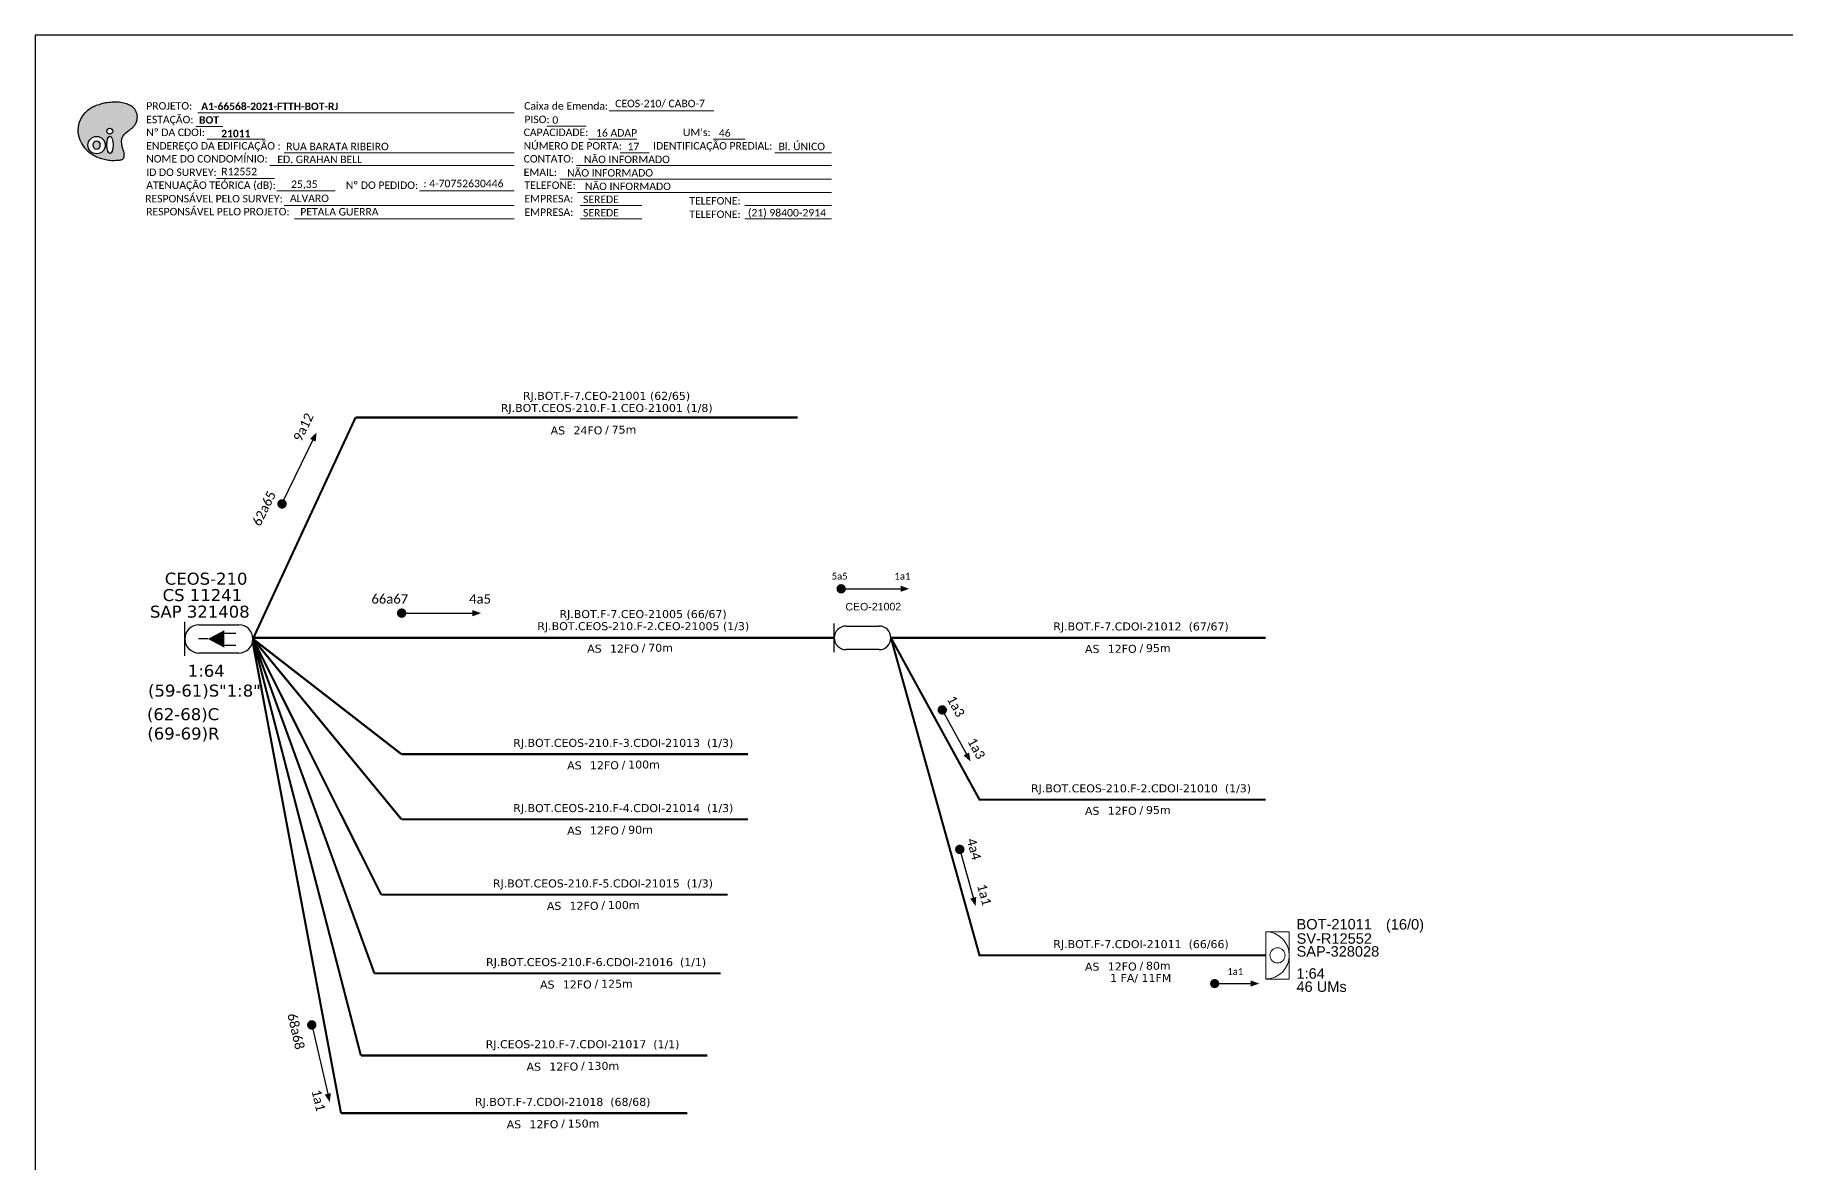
# Model space of a CAD drawing. Extents: x -4 to 837, y 1 to 595.
# Drawn here: x -3.8 to 416.7, y 324.3 to 595.3 of the extents above; entities that cross this region are included whole.
import ezdxf
from ezdxf.enums import TextEntityAlignment as Align

# ---------------------------------------------------------------- set-up
doc = ezdxf.new("R2010")
doc.units = 0
for name, color, linetype, lineweight in [("20.0-LEGENDA DOS CDO'S", 1, 'Continuous', 0), ('20.1-CDO_INTERIOR', 1, 'Continuous', 0), ('20.2-CDO_POSTE', 1, 'Continuous', 5), ('40.1-ETIQUETAS', 1, 'Continuous', 20)]:
    doc.layers.add(name, color=color, linetype=linetype, lineweight=lineweight)
for name, color, linetype in [('20.4-CEOS', 1, 'Continuous'), ('CAP a instalar', 1, 'Continuous'), ('CD a instalar', 1, 'Continuous'), ('SETA', 7, 'Continuous')]:
    doc.layers.add(name, color=color, linetype=linetype)
doc.styles.add('ARIAL', font='arial.ttf')
doc.styles.add('siredit', font='verdana.ttf')
doc.styles.add('WMF-Calibri0', font='calibri.ttf')
doc.styles.add('WMF-Calibri1', font='calibrib.ttf')
doc.linetypes.add('FENCELINE1', pattern='A,0.25,-0.1,[133,ltypeshp.shx,S=0.1,R=0,X=-0.1,Y=0],-0.1,1', length=1.45)

# ---------------------------------------------------------------- blocks, each defined once
blk = doc.blocks.new('OI')
h = blk.add_hatch(color=40)
edge = h.paths.add_edge_path()
edge.add_spline(control_points=[(4.35, -0.67), (3.92, -0.99), (3.26, -1.5), (2.81, -2.59), (2.9, -3.5), (3.06, -4.27), (3.31, -4.85), (3.37, -5.39), (3.4, -5.88), (3.2, -6.4), (2.54, -6.61), (1.65, -6.63), (0.55, -6.67), (-0.56, -6.42), (-1.61, -6.14), (-2.77, -5.61), (-3.92, -4.77), (-4.89, -3.7), (-5.34, -2.65), (-5.6, -1.94), (-5.85, -0.96), (-5.71, 0.47), (-5.1, 2.02), (-4.14, 3.02), (-3.3, 3.61), (-2.37, 4.16), (-1.36, 4.44), (-0.56, 4.7), (0.79, 4.85), (2.24, 4.97), (3.79, 4.57), (4.67, 4.21), (5.44, 3.65), (5.76, 2.99), (6.03, 2.21), (6.01, 1.46), (5.72, 0.64), (5.31, 0.08), (4.88, -0.38), (4.51, -0.55), (4.35, -0.67)], knot_values=[0, 0, 0, 0, 1.60434, 2.417191, 3.427595, 4.282808, 4.776746, 5.304182, 5.888771, 6.258406, 6.858137, 7.79129, 8.986195, 10.124242, 11.187857, 12.242908, 13.953784, 15.414161, 16.515391, 17.349188, 17.675853, 19.552021, 21.515531, 22.568638, 23.63245, 24.621084, 25.782718, 26.745347, 27.142653, 29.870543, 31.004649, 31.921532, 32.709589, 33.801391, 34.042471, 35.192333, 35.971461, 36.628871, 37.254359, 37.836911, 37.836911, 37.836911, 37.836911], degree=3, periodic=0)
h.paths.add_polyline_path([(1.13, -0.87, -1), (-0.04, -0.87, -1)], flags=16)
edge = h.paths.add_edge_path(flags=16)
edge.add_ellipse((0.56, -3.59), major_axis=(-0.02, 1.71), ratio=0.361305, start_angle=0, end_angle=360)
h.paths.add_polyline_path([(-0.36, -3.62, -1), (-3.8, -3.62, -1)], flags=16)
edge = h.paths.add_edge_path(flags=0)
edge.add_ellipse((-2.08, -3.62), major_axis=(0, 0.885), ratio=0.758294, start_angle=0, end_angle=360)
at = {"color": 40}
for centre, radius in [((-2.08, -3.62), 1.72), ((0.54, -0.87), 0.587)]:
    blk.add_circle(centre, radius, dxfattribs=at)
blk.add_ellipse((-2.08, -3.62), major_axis=(0, 0.885), ratio=0.758294, start_param=-3.141592653589792, end_param=3.141592653589792, dxfattribs=at)
blk.add_ellipse((0.56, -3.59), major_axis=(-0.02, 1.71), ratio=0.361305, dxfattribs=at)
at = {"color": 40, "start_tangent": (-0.800898, -0.598801), "end_tangent": (-0.800898, -0.598801)}
blk.add_spline([(4.35, -0.67), (3.2, -1.78), (2.9, -2.54), (2.92, -3.55), (3.12, -4.38), (3.28, -4.85), (3.37, -5.37), (3.35, -5.95), (3.2, -6.29), (2.66, -6.55), (1.73, -6.63), (0.54, -6.62), (-0.58, -6.41), (-1.6, -6.11), (-2.56, -5.67), (-3.95, -4.67), (-4.89, -3.56), (-5.37, -2.56), (-5.64, -1.78), (-5.72, -1.46), (-5.63, 0.42), (-4.84, 2.22), (-4.13, 2.99), (-3.27, 3.62), (-2.4, 4.09), (-1.3, 4.47), (-0.37, 4.72), (0.02, 4.77), (2.75, 4.8), (3.85, 4.53), (4.69, 4.16), (5.31, 3.68), (5.85, 2.73), (5.93, 2.5), (5.94, 1.35), (5.67, 0.62), (5.29, 0.08), (4.84, -0.36), (4.35, -0.67)], degree=3, dxfattribs=at)
blk = doc.blocks.new('CEOS_RP_CT_DRT')
at = {"layer": '20.4-CEOS', "color": 0}
for p, q in [((-4.54, 1.19), (-1.19, 1.19)), ((-1.19, -1.19), (-4.54, -1.19))]:
    blk.add_line(p, q, dxfattribs=at)
for points in [[(-5.73, -1.43), (-5.73, 1.44)], [(-3.79, 0), (-4.59, 0)], [(-2.47, 0.48), (-1.45, 0.48)], [(-2.47, -0.52), (-1.45, -0.52)]]:
    blk.add_lwpolyline(points, dxfattribs=at)
blk.add_lwpolyline([(-3.79, 0, 0, 1.47, 0), (-2.41, 0, 1.47, 1.47, 0)], format="xyseb", dxfattribs=at)
for centre, start, end in [((-4.54, 0), 90, 270), ((-1.19, 0), 270, 90)]:
    blk.add_arc(centre, 1.19, start, end, dxfattribs=at)
at = {"layer": '20.4-CEOS', "color": 7, "style": 'siredit'}
for tag, p in [('Nº_DA_CEOS', (-2.86, 5.6)), ('LOCAL', (-2.86, 4.24)), ('SAP', (-2.86, 2.78)), ('RACIO_SPLITAGEM', (-2.86, -1.88)), ('FIBRAS_SPLITTER', (-2.86, -3.58)), ('FIBRAS_TOP_C', (-2.86, -5.08)), ('RESERVA_FINAIS', (-2.86, -6.39))]:
    blk.add_attdef(tag, text='', height=1.01, dxfattribs=at).set_placement(p, align=Align.TOP_CENTER)
blk = doc.blocks.new('CDOE-TEXTO PADRÃO')
at = {"layer": "20.0-LEGENDA DOS CDO'S", "color": 0, "style": 'ARIAL'}
for tag, p in [('CDO_N', (0.49, 7.39)), ('CORDOALHA', (0.5, 4.33)), ('SAP', (0.51, 1.67)), ('SPLITER_1', (0.59, -0.91)), ('SPLITER_2', (0.6, -3.55)), ('(XX-XX_F)S', (0.54, -8.29)), ('(XX-XX_L)S', (0.55, -10.83)), ('UMS', (0.55, -13.15))]:
    blk.add_attdef(tag, p, '', height=1.7, rotation=0.118, dxfattribs=at)
blk.add_attdef('FIBRAS_UTILIZADAS', text='', height=1.7, rotation=0.118, dxfattribs=at).set_placement((19.77, 7.43), align=Align.CENTER)
blk = doc.blocks.new('ETIQUETA_RS5F')
at = {"layer": '40.1-ETIQUETAS', "color": 0, "style": 'siredit'}
blk.add_text('/', height=1.5, dxfattribs=at).set_placement((1.58, -1.95), align=Align.MIDDLE_RIGHT)
for tag, p in [('ETIQUETA_R_PRIMARIA', (1.21, 4.1)), ('ETIQUETA_R_SECUNDARIA', (1.21, 2.1)), ('F_ATIVAS/F_MORTAS', (1.14, -4.24))]:
    blk.add_attdef(tag, text='', height=1.5, dxfattribs=at).set_placement(p, align=Align.MIDDLE_CENTER)
for tag, p in [('TIPO_CABO', (-6.58, -2.12)), ('CAP_CABO', (0.4, -2.09))]:
    blk.add_attdef(tag, text='', height=1.5, dxfattribs=at).set_placement(p, align=Align.MIDDLE_RIGHT)
blk.add_attdef('METROS', text='', height=1.5, dxfattribs=at).set_placement((2.14, -1.95), align=Align.MIDDLE_LEFT)
for tag, p in [('FUSÃO_1', (0.85, -8.39)), ('FUSÃO_2', (0.85, -10.6)), ('FUSÃO_3', (0.85, -12.93)), ('FUSÃO_4', (0.85, -15.14)), ('FUSÃO_5', (0.85, -17.16))]:
    blk.add_attdef(tag, text='', height=1.5, dxfattribs=at).set_placement(p, align=Align.CENTER)

msp = doc.modelspace()

# ---------------------------------------------------------------- linework, layer by layer
for p, q in [((837.17, 595.26), (-3.83, 595.26)), ((-3.83, 595.26), (-3.83, 1.26))]:
    msp.add_line(p, q)
at = {"color": 7, "lineweight": 0}
for points in [[(35.28, 576.58), (111.25, 576.58)], [(134.09, 577.07), (159.22, 577.07)], [(34.76, 573.3), (41.31, 573.3)], [(119.05, 573.34), (128.53, 573.34)], [(37.42, 570.23), (51.37, 570.23)], [(129.1, 570.23), (140.71, 570.23)], [(159.04, 570.23), (166.7, 570.23)], [(52.58, 563.88), (111.25, 563.88)], [(55.99, 566.99), (111.25, 566.99)], [(126.21, 563.88), (187.44, 563.88)], [(136.68, 566.99), (143.62, 566.99)], [(173.85, 566.99), (187.41, 566.99)], [(39.74, 560.82), (53.69, 560.82)], [(122.17, 560.64), (187.44, 560.64)], [(54.28, 557.85), (68.22, 557.85)], [(88.51, 557.85), (111.27, 557.85)], [(126.46, 557.41), (187.44, 557.41)], [(55.99, 554.29), (111.25, 554.29)], [(58.48, 551.06), (111.25, 551.06)], [(127.07, 554.29), (141.86, 554.29)], [(127.07, 551.06), (141.86, 551.06)], [(166.67, 554.29), (187.44, 554.29)], [(166.67, 551.06), (187.44, 551.06)]]:
    msp.add_lwpolyline(points, dxfattribs=at)
at = {"color": 7, "const_width": 1.13}
for points in [[(55.24, 482.1, 1), (55.73, 483.12, 1)], [(189.5, 462.7, 1), (190.04, 461.72, 1)], [(83.65, 456.37, 1), (84.78, 456.37, 1)], [(213.77, 433.62, 1), (214.31, 432.63, 1)], [(218.1, 400.15, 1), (218.41, 399.06, 1)], [(62.5, 358, 1), (62.76, 356.9, 1)]]:
    msp.add_lwpolyline(points, format="xyb", close=True, dxfattribs=at)
at = {"const_width": 1.1}
msp.add_lwpolyline([(278.92, 367.37, 1), (280.02, 367.37, 1)], format="xyb", close=True, dxfattribs=at)
at = {"layer": '20.1-CDO_INTERIOR', "lineweight": 18}
msp.add_lwpolyline([(297.39, 368.47), (297.39, 379.82), (291.72, 379.82), (291.72, 368.47)], close=True, dxfattribs=at)
msp.add_circle((294.55, 374.15), 1.82, dxfattribs=at)
msp.add_arc((291.72, 374.15), 5.67, 270, 90, dxfattribs=at)
at = {"layer": '20.4-CEOS', "color": 5}
for p, q in [((188.1, 447.02), (188.1, 453.85)), ((190.93, 453.27), (198.88, 453.27)), ((198.88, 447.6), (190.93, 447.6))]:
    msp.add_line(p, q, dxfattribs=at)
for centre, start, end in [((190.93, 450.43), 90, 270), ((198.88, 450.43), 270, 90)]:
    msp.add_arc(centre, 2.83, start, end, dxfattribs=at)
at = {"layer": 'CAP a instalar', "color": 7, "linetype": 'FENCELINE1', "ltscale": 5, "const_width": 0.513}
for points in [[(48.5, 450.18), (73.15, 503.37)], [(73.15, 503.37), (179.32, 503.37)], [(188.1, 450.43), (48.35, 450.43)], [(291.72, 450.44), (201.71, 450.44)]]:
    msp.add_lwpolyline(points, dxfattribs=at)
at = {"layer": 'CAP a instalar', "linetype": 'FENCELINE1', "ltscale": 5, "const_width": 0.513}
msp.add_lwpolyline([(291.72, 374.15), (222.99, 374.15), (201.71, 450.43)], dxfattribs=at)
at = {"layer": 'CAP a instalar', "color": 7, "linetype": 'FENCELINE1', "ltscale": 5.3, "const_width": 0.513}
for points in [[(48.5, 449.11), (69.65, 336.25)], [(152.83, 336.25), (69.65, 336.25)], [(68.6, 335.42), (68.6, 335.42)]]:
    msp.add_lwpolyline(points, dxfattribs=at)
at = {"layer": 'CD a instalar', "color": 8, "linetype": 'FENCELINE1', "ltscale": 5, "const_width": 0.513}
for points in [[(48.5, 450.18), (74.42, 350.1)], [(48.5, 450.18), (77.67, 369.82)], [(48.5, 450.18), (79.3, 388.73)], [(48.5, 450.18), (84.18, 406.83)], [(48.5, 450.18), (84.18, 422.48)], [(291.72, 411.56), (222.99, 411.56), (201.71, 450.44)], [(167.36, 422.48), (84.18, 422.48)], [(167.36, 406.83), (84.18, 406.83)], [(162.48, 388.73), (79.3, 388.73)], [(160.86, 369.82), (77.67, 369.82)], [(157.6, 350.1), (74.42, 350.1)]]:
    msp.add_lwpolyline(points, dxfattribs=at)
at = {"layer": 'SETA', "color": 7}
for points in [[(55.48, 482.61), (63.36, 498.88)], [(84.21, 456.37), (102.29, 456.36)], [(214.04, 433.13), (220.34, 421.59)], [(218.26, 399.61), (221.78, 386.94)], [(62.63, 357.45), (66.72, 339.84)]]:
    msp.add_lwpolyline(points, dxfattribs=at)
at = {"layer": 'SETA'}
for points in [[(189.77, 462.21), (204.82, 462.21)], [(279.47, 367.37), (288.91, 367.37)]]:
    msp.add_lwpolyline(points, dxfattribs=at)
at = {"layer": 'SETA', "color": 7}
for points in [[(62.21, 498.23), (63.79, 499.78), (63.57, 497.58)], [(101.21, 457.11), (103.28, 456.37), (101.22, 455.61)], [(220.48, 422.9), (220.83, 420.73), (219.16, 422.17)], [(222.21, 388.19), (222.05, 385.99), (220.76, 387.78)], [(67.21, 341.06), (66.96, 338.87), (65.75, 340.71)]]:
    msp.add_solid(points, dxfattribs=at)
at = {"layer": 'SETA'}
for points in [[(204.06, 462.96), (206.07, 462.22), (204.06, 461.49)], [(288.15, 368.12), (290.17, 367.39), (288.15, 366.65)]]:
    msp.add_solid(points, dxfattribs=at)

# ---------------------------------------------------------------- block references
at = {"color": 7, "xscale": 1.213923925163967, "yscale": 1.213923925163967, "zscale": 1.213923925163967, "rotation": 0.1532896023949059}
msp.add_blockref('OI', (13.47, 573.2), dxfattribs=at)
at = {"layer": '20.2-CDO_POSTE', "color": 5}
ref = msp.add_blockref('CDOE-TEXTO PADRÃO', (190.68, 451.66), dxfattribs=dict(at, xscale=1.067418450900318, yscale=1.067418450900318, zscale=1.067418450900318))
ref.add_attrib('CDO_N', 'CEO-21002', (190.8, 457.01), dxfattribs={"layer": "20.0-LEGENDA DOS CDO'S", "color": 0, "height": 1.814, "rotation": 0.118, "style": 'ARIAL'})
at = {"layer": '20.4-CEOS', "color": 7}
ref = msp.add_blockref('CEOS_RP_CT_DRT', (48.5, 450.17), dxfattribs=dict(at, xscale=2.853398852348328, yscale=2.853398852348328, zscale=2.853398852348328))
ref.add_attrib('Nº_DA_CEOS', 'CEOS-210', dxfattribs={"color": 7, "height": 2.881, "style": 'siredit'}).set_placement((37.26, 466.09), align=Align.TOP_CENTER)
ref.add_attrib('LOCAL', 'CS 11241', dxfattribs={"color": 7, "height": 2.881, "style": 'siredit'}).set_placement((36.35, 462.16), align=Align.TOP_CENTER)
ref.add_attrib('SAP', 'SAP 321408', dxfattribs={"color": 7, "height": 2.881, "style": 'siredit'}).set_placement((35.75, 458.17), align=Align.TOP_CENTER)
ref.add_attrib('RACIO_SPLITAGEM', '1:64', dxfattribs={"color": 7, "height": 2.881, "style": 'siredit'}).set_placement((37.29, 443.96), align=Align.TOP_CENTER)
ref.add_attrib('FIBRAS_SPLITTER', '(59-61)S"1:8"', dxfattribs={"color": 7, "height": 2.881, "style": 'siredit'}).set_placement((36.85, 439.2), align=Align.TOP_CENTER)
ref.add_attrib('FIBRAS_TOP_C', '(62-68)C', dxfattribs={"color": 7, "height": 2.881, "style": 'siredit'}).set_placement((31.72, 433.53), align=Align.TOP_CENTER)
ref.add_attrib('RESERVA_FINAIS', '(69-69)R', dxfattribs={"color": 7, "height": 2.881, "style": 'siredit'}).set_placement((31.8, 428.89), align=Align.TOP_CENTER)
at = {"layer": '40.1-ETIQUETAS', "color": 7}
ref = msp.add_blockref('ETIQUETA_RS5F', (131.95, 502.97), dxfattribs=dict(at, xscale=1.280902120836367, yscale=1.280902120836367, zscale=1.280902120836367))
ref.add_attrib('ETIQUETA_R_PRIMARIA', 'RJ.BOT.F-7.CEO-21001 (62/65)', dxfattribs={"color": 0, "height": 1.9214, "style": 'siredit'}).set_placement((133.42, 508.57), align=Align.MIDDLE_CENTER)
ref.add_attrib('ETIQUETA_R_SECUNDARIA', 'RJ.BOT.CEOS-210.F-1.CEO-21001 (1/8)', dxfattribs={"color": 0, "height": 1.9214, "style": 'siredit'}).set_placement((133.46, 505.66), align=Align.MIDDLE_CENTER)
ref.add_attrib('TIPO_CABO', 'AS', dxfattribs={"color": 0, "height": 1.921, "style": 'siredit'}).set_placement((123.47, 500.26), align=Align.MIDDLE_RIGHT)
ref.add_attrib('CAP_CABO', '24FO', dxfattribs={"color": 0, "height": 1.921, "style": 'siredit'}).set_placement((132.42, 500.28), align=Align.MIDDLE_RIGHT)
ref.add_attrib('METROS', '75m', dxfattribs={"color": 0, "height": 1.921, "style": 'siredit'}).set_placement((134.65, 500.46), align=Align.MIDDLE_LEFT)
ref = msp.add_blockref('ETIQUETA_RS5F', (140.72, 450.55), dxfattribs=dict(at, xscale=1.280902120836367, yscale=1.280902120836367, zscale=1.280902120836367))
ref.add_attrib('ETIQUETA_R_PRIMARIA', 'RJ.BOT.F-7.CEO-21005 (66/67)', dxfattribs={"color": 0, "height": 1.9214, "style": 'siredit'}).set_placement((142.19, 456.15), align=Align.MIDDLE_CENTER)
ref.add_attrib('ETIQUETA_R_SECUNDARIA', 'RJ.BOT.CEOS-210.F-2.CEO-21005 (1/3)', dxfattribs={"color": 0, "height": 1.9214, "style": 'siredit'}).set_placement((142.24, 453.24), align=Align.MIDDLE_CENTER)
ref.add_attrib('TIPO_CABO', 'AS', dxfattribs={"color": 0, "height": 1.921, "style": 'siredit'}).set_placement((132.25, 447.84), align=Align.MIDDLE_RIGHT)
ref.add_attrib('CAP_CABO', '12FO', dxfattribs={"color": 0, "height": 1.921, "style": 'siredit'}).set_placement((141.19, 447.86), align=Align.MIDDLE_RIGHT)
ref.add_attrib('METROS', '70m', dxfattribs={"color": 0, "height": 1.921, "style": 'siredit'}).set_placement((143.43, 448.04), align=Align.MIDDLE_LEFT)
at = {"layer": 'CAP a instalar', "color": 7, "linetype": 'FENCELINE1', "ltscale": 5.3}
ref = msp.add_blockref('ETIQUETA_RS5F', (260.27, 450.48), dxfattribs=dict(at, xscale=1.280902120837365, yscale=1.280902120837365, zscale=1.280902120837365))
ref.add_attrib('ETIQUETA_R_SECUNDARIA', 'RJ.BOT.F-7.CDOI-21012  (67/67)', dxfattribs={"layer": '40.1-ETIQUETAS', "color": 0, "height": 1.9214, "style": 'siredit'}).set_placement((261.78, 453.18), align=Align.MIDDLE_CENTER)
ref.add_attrib('TIPO_CABO', 'AS', dxfattribs={"layer": '40.1-ETIQUETAS', "color": 0, "height": 1.921, "style": 'siredit'}).set_placement((251.79, 447.77), align=Align.MIDDLE_RIGHT)
ref.add_attrib('CAP_CABO', '12FO', dxfattribs={"layer": '40.1-ETIQUETAS', "color": 0, "height": 1.921, "style": 'siredit'}).set_placement((260.73, 447.8), align=Align.MIDDLE_RIGHT)
ref.add_attrib('METROS', '95m', dxfattribs={"layer": '40.1-ETIQUETAS', "color": 0, "height": 1.921, "style": 'siredit'}).set_placement((262.97, 447.98), align=Align.MIDDLE_LEFT)
at = {"layer": 'CAP a instalar', "color": 1, "linetype": 'FENCELINE1', "ltscale": 5.3}
ref = msp.add_blockref('ETIQUETA_RS5F', (260.27, 374.16), dxfattribs=dict(at, xscale=1.280902120837365, yscale=1.280902120837365, zscale=1.280902120837365))
ref.add_attrib('ETIQUETA_R_SECUNDARIA', 'RJ.BOT.F-7.CDOI-21011  (66/66)', dxfattribs={"layer": '40.1-ETIQUETAS', "color": 0, "height": 1.9214, "style": 'siredit'}).set_placement((261.78, 376.86), align=Align.MIDDLE_CENTER)
ref.add_attrib('TIPO_CABO', 'AS', dxfattribs={"layer": '40.1-ETIQUETAS', "color": 0, "height": 1.921, "style": 'siredit'}).set_placement((251.79, 371.45), align=Align.MIDDLE_RIGHT)
ref.add_attrib('CAP_CABO', '12FO', dxfattribs={"layer": '40.1-ETIQUETAS', "color": 0, "height": 1.921, "style": 'siredit'}).set_placement((260.73, 371.48), align=Align.MIDDLE_RIGHT)
ref.add_attrib('METROS', '80m', dxfattribs={"layer": '40.1-ETIQUETAS', "color": 0, "height": 1.921, "style": 'siredit'}).set_placement((262.97, 371.66), align=Align.MIDDLE_LEFT)
ref.add_attrib('F_ATIVAS/F_MORTAS', '1 FA/ 11FM', dxfattribs={"layer": '40.1-ETIQUETAS', "color": 0, "height": 1.921, "style": 'siredit'}).set_placement((261.69, 368.73), align=Align.MIDDLE_CENTER)
at = {"layer": 'CAP a instalar', "color": 7, "linetype": 'FENCELINE1', "ltscale": 5.3}
ref = msp.add_blockref('ETIQUETA_RS5F', (121.38, 336.27), dxfattribs=dict(at, xscale=1.280902120837365, yscale=1.280902120837365, zscale=1.280902120837365))
ref.add_attrib('ETIQUETA_R_SECUNDARIA', 'RJ.BOT.F-7.CDOI-21018  (68/68)', dxfattribs={"layer": '40.1-ETIQUETAS', "color": 0, "height": 1.9214, "style": 'siredit'}).set_placement((122.9, 338.96), align=Align.MIDDLE_CENTER)
ref.add_attrib('TIPO_CABO', 'AS', dxfattribs={"layer": '40.1-ETIQUETAS', "color": 0, "height": 1.921, "style": 'siredit'}).set_placement((112.91, 333.56), align=Align.MIDDLE_RIGHT)
ref.add_attrib('CAP_CABO', '12FO', dxfattribs={"layer": '40.1-ETIQUETAS', "color": 0, "height": 1.921, "style": 'siredit'}).set_placement((121.85, 333.59), align=Align.MIDDLE_RIGHT)
ref.add_attrib('METROS', '150m', dxfattribs={"layer": '40.1-ETIQUETAS', "color": 0, "height": 1.921, "style": 'siredit'}).set_placement((124.09, 333.76), align=Align.MIDDLE_LEFT)
at = {"layer": 'CD a instalar', "color": 8, "linetype": 'FENCELINE1', "ltscale": 5}
ref = msp.add_blockref('ETIQUETA_RS5F', (135.91, 422.5), dxfattribs=dict(at, xscale=1.280902120837365, yscale=1.280902120837365, zscale=1.280902120837365))
ref.add_attrib('ETIQUETA_R_SECUNDARIA', 'RJ.BOT.CEOS-210.F-3.CDOI-21013  (1/3)', dxfattribs={"layer": '40.1-ETIQUETAS', "color": 0, "height": 1.9214, "style": 'siredit'}).set_placement((137.43, 425.2), align=Align.MIDDLE_CENTER)
ref.add_attrib('TIPO_CABO', 'AS', dxfattribs={"layer": '40.1-ETIQUETAS', "color": 0, "height": 1.921, "style": 'siredit'}).set_placement((127.44, 419.79), align=Align.MIDDLE_RIGHT)
ref.add_attrib('CAP_CABO', '12FO', dxfattribs={"layer": '40.1-ETIQUETAS', "color": 0, "height": 1.921, "style": 'siredit'}).set_placement((136.38, 419.82), align=Align.MIDDLE_RIGHT)
ref.add_attrib('METROS', '100m', dxfattribs={"layer": '40.1-ETIQUETAS', "color": 0, "height": 1.921, "style": 'siredit'}).set_placement((138.62, 420), align=Align.MIDDLE_LEFT)
ref = msp.add_blockref('ETIQUETA_RS5F', (260.27, 411.58), dxfattribs=dict(at, xscale=1.280902120837365, yscale=1.280902120837365, zscale=1.280902120837365))
ref.add_attrib('ETIQUETA_R_SECUNDARIA', 'RJ.BOT.CEOS-210.F-2.CDOI-21010  (1/3)', dxfattribs={"layer": '40.1-ETIQUETAS', "color": 0, "height": 1.9214, "style": 'siredit'}).set_placement((261.78, 414.28), align=Align.MIDDLE_CENTER)
ref.add_attrib('TIPO_CABO', 'AS', dxfattribs={"layer": '40.1-ETIQUETAS', "color": 0, "height": 1.921, "style": 'siredit'}).set_placement((251.79, 408.87), align=Align.MIDDLE_RIGHT)
ref.add_attrib('CAP_CABO', '12FO', dxfattribs={"layer": '40.1-ETIQUETAS', "color": 0, "height": 1.921, "style": 'siredit'}).set_placement((260.73, 408.9), align=Align.MIDDLE_RIGHT)
ref.add_attrib('METROS', '95m', dxfattribs={"layer": '40.1-ETIQUETAS', "color": 0, "height": 1.921, "style": 'siredit'}).set_placement((262.97, 409.08), align=Align.MIDDLE_LEFT)
ref = msp.add_blockref('ETIQUETA_RS5F', (135.91, 406.84), dxfattribs=dict(at, xscale=1.280902120837365, yscale=1.280902120837365, zscale=1.280902120837365))
ref.add_attrib('ETIQUETA_R_SECUNDARIA', 'RJ.BOT.CEOS-210.F-4.CDOI-21014  (1/3)', dxfattribs={"layer": '40.1-ETIQUETAS', "color": 0, "height": 1.9214, "style": 'siredit'}).set_placement((137.43, 409.54), align=Align.MIDDLE_CENTER)
ref.add_attrib('TIPO_CABO', 'AS', dxfattribs={"layer": '40.1-ETIQUETAS', "color": 0, "height": 1.921, "style": 'siredit'}).set_placement((127.44, 404.13), align=Align.MIDDLE_RIGHT)
ref.add_attrib('CAP_CABO', '12FO', dxfattribs={"layer": '40.1-ETIQUETAS', "color": 0, "height": 1.921, "style": 'siredit'}).set_placement((136.38, 404.16), align=Align.MIDDLE_RIGHT)
ref.add_attrib('METROS', '90m', dxfattribs={"layer": '40.1-ETIQUETAS', "color": 0, "height": 1.921, "style": 'siredit'}).set_placement((138.62, 404.34), align=Align.MIDDLE_LEFT)
ref = msp.add_blockref('ETIQUETA_RS5F', (131.03, 388.75), dxfattribs=dict(at, xscale=1.280902120837365, yscale=1.280902120837365, zscale=1.280902120837365))
ref.add_attrib('ETIQUETA_R_SECUNDARIA', 'RJ.BOT.CEOS-210.F-5.CDOI-21015  (1/3)', dxfattribs={"layer": '40.1-ETIQUETAS', "color": 0, "height": 1.9214, "style": 'siredit'}).set_placement((132.55, 391.44), align=Align.MIDDLE_CENTER)
ref.add_attrib('TIPO_CABO', 'AS', dxfattribs={"layer": '40.1-ETIQUETAS', "color": 0, "height": 1.921, "style": 'siredit'}).set_placement((122.56, 386.04), align=Align.MIDDLE_RIGHT)
ref.add_attrib('CAP_CABO', '12FO', dxfattribs={"layer": '40.1-ETIQUETAS', "color": 0, "height": 1.921, "style": 'siredit'}).set_placement((131.5, 386.07), align=Align.MIDDLE_RIGHT)
ref.add_attrib('METROS', '100m', dxfattribs={"layer": '40.1-ETIQUETAS', "color": 0, "height": 1.921, "style": 'siredit'}).set_placement((133.74, 386.24), align=Align.MIDDLE_LEFT)
ref = msp.add_blockref('ETIQUETA_RS5F', (129.4, 369.84), dxfattribs=dict(at, xscale=1.280902120837365, yscale=1.280902120837365, zscale=1.280902120837365))
ref.add_attrib('ETIQUETA_R_SECUNDARIA', 'RJ.BOT.CEOS-210.F-6.CDOI-21016  (1/1)', dxfattribs={"layer": '40.1-ETIQUETAS', "color": 0, "height": 1.9214, "style": 'siredit'}).set_placement((130.92, 372.53), align=Align.MIDDLE_CENTER)
ref.add_attrib('TIPO_CABO', 'AS', dxfattribs={"layer": '40.1-ETIQUETAS', "color": 0, "height": 1.921, "style": 'siredit'}).set_placement((120.93, 367.13), align=Align.MIDDLE_RIGHT)
ref.add_attrib('CAP_CABO', '12FO', dxfattribs={"layer": '40.1-ETIQUETAS', "color": 0, "height": 1.921, "style": 'siredit'}).set_placement((129.87, 367.16), align=Align.MIDDLE_RIGHT)
ref.add_attrib('METROS', '125m', dxfattribs={"layer": '40.1-ETIQUETAS', "color": 0, "height": 1.921, "style": 'siredit'}).set_placement((132.11, 367.33), align=Align.MIDDLE_LEFT)
ref = msp.add_blockref('ETIQUETA_RS5F', (126.15, 350.12), dxfattribs=dict(at, xscale=1.280902120837365, yscale=1.280902120837365, zscale=1.280902120837365))
ref.add_attrib('ETIQUETA_R_SECUNDARIA', 'RJ.CEOS-210.F-7.CDOI-21017  (1/1)', dxfattribs={"layer": '40.1-ETIQUETAS', "color": 0, "height": 1.9214, "style": 'siredit'}).set_placement((127.67, 352.81), align=Align.MIDDLE_CENTER)
ref.add_attrib('TIPO_CABO', 'AS', dxfattribs={"layer": '40.1-ETIQUETAS', "color": 0, "height": 1.921, "style": 'siredit'}).set_placement((117.68, 347.41), align=Align.MIDDLE_RIGHT)
ref.add_attrib('CAP_CABO', '12FO', dxfattribs={"layer": '40.1-ETIQUETAS', "color": 0, "height": 1.921, "style": 'siredit'}).set_placement((126.62, 347.44), align=Align.MIDDLE_RIGHT)
ref.add_attrib('METROS', '130m', dxfattribs={"layer": '40.1-ETIQUETAS', "color": 0, "height": 1.921, "style": 'siredit'}).set_placement((128.85, 347.61), align=Align.MIDDLE_LEFT)

# ---------------------------------------------------------------- texts
at = {"color": 7, "lineweight": 0, "style": 'WMF-Calibri0'}
for s, height, p in [('PROJETO:', 1.793, (22.88, 577.33)), ('ESTAÇÃO:', 1.793, (22.88, 574.05)), ('Caixa de Emenda:', 1.7927, (113.63, 577.33)), ('Nº DA CDOI:', 1.7927, (22.88, 570.98)), ('CAPACIDADE:', 1.7927, (113.52, 570.98)), ('PISO:', 1.793, (113.7, 574.09)), ("UM's:", 1.793, (151.77, 570.98)), ('ENDEREÇO DA EDIFICAÇÃO :', 1.7927, (22.88, 567.74)), ('NÚMERO DE PORTA:', 1.7927, (113.52, 567.74)), ('IDENTIFICAÇÃO PREDIAL:', 1.7927, (144.61, 567.74)), ('NOME DO CONDOMÍNIO:', 1.7927, (22.88, 564.63)), ('CONTATO:', 1.793, (113.52, 564.63)), ('ATENUAÇÃO TEÓRICA (dB):', 1.7927, (22.88, 558.28)), ('ID DO SURVEY:', 1.7927, (22.88, 561.39)), ('Nº DO PEDIDO:', 1.7927, (70.8, 558.28)), ('EMAIL:', 1.793, (113.52, 561.39)), ('TELEFONE:', 1.793, (113.71, 558.28)), ('RESPONSÁVEL PELO SURVEY:', 1.7927, (22.63, 555.04)), ('EMPRESA:', 1.793, (113.71, 555.04)), ('TELEFONE:', 1.793, (153.31, 554.54)), ('RESPONSÁVEL PELO PROJETO:', 1.7927, (22.88, 551.93)), ('EMPRESA:', 1.793, (113.71, 551.8)), ('TELEFONE:', 1.793, (153.31, 551.3))]:
    msp.add_text(s, height=height, dxfattribs=at).set_placement(p)
at = {"color": 7}
for s, height, style, p in [('A1-66568-2021-FTTH-BOT-RJ', 1.7927, 'WMF-Calibri1', (36.07, 577.23)), ('CEOS-210/ CABO-7', 1.7927, 'WMF-Calibri0', (135.49, 577.91)), ('BOT', 1.793, 'WMF-Calibri1', (35.56, 573.95)), ('0', 1.79, 'WMF-Calibri0', (120.4, 573.94)), (' 16 ADAP', 1.793, 'WMF-Calibri0', (130.27, 570.85)), ('46', 1.793, 'WMF-Calibri0', (160.39, 570.83)), ('RUA BARATA RIBEIRO', 1.7927, 'WMF-Calibri0', (56.5, 567.58)), ('17', 1.793, 'WMF-Calibri0', (138.46, 567.59)), ('Bl. ÚNICO', 1.793, 'WMF-Calibri0', (174.74, 567.59)), ('ED. GRAHAN BELL', 1.7927, 'WMF-Calibri0', (54.36, 564.48)), ('NÃO INFORMADO', 1.7927, 'WMF-Calibri0', (127.99, 564.48)), ('R12552', 1.793, 'WMF-Calibri0', (40.9, 561.56)), ('25,35', 1.793, 'WMF-Calibri0', (57.65, 558.52)), (': 4-70752630446 ', 1.7927, 'WMF-Calibri0', (89.45, 558.69)), ('NÃO INFORMADO', 1.7927, 'WMF-Calibri0', (123.95, 561.24)), ('NÃO INFORMADO', 1.7927, 'WMF-Calibri0', (128.24, 558.01)), ('ALVARO', 1.793, 'WMF-Calibri0', (57.39, 555.13)), ('SEREDE', 1.793, 'WMF-Calibri0', (127.77, 554.89)), ('PETALA GUERRA', 1.7927, 'WMF-Calibri0', (59.88, 551.9)), ('SEREDE', 1.793, 'WMF-Calibri0', (127.77, 551.66)), ('(21) 98400-2914', 1.7927, 'WMF-Calibri0', (167.37, 551.66))]:
    msp.add_text(s, height=height, dxfattribs=dict(at, style=style)).set_placement(p)
at = {"color": 7, "style": 'WMF-Calibri1'}
msp.add_text('21011', height=1.793, dxfattribs=at).set_placement((44.39, 570.69), align=Align.CENTER)
at = {"color": 7, "char_height": 2.2605, "width": 166.8764, "attachment_point": 5}
for s, insert, rotation in [('{\\fCalibri|b0|i0|c0|p34;\\C256;9a12}', (60.62, 501.04), 64.0368), ('{\\fCalibri|b0|i0|c0|p34;\\C256;62a65}', (51.17, 481.53), 64.0368), ('{\\fCalibri|b0|i0|c0|p34;\\C256;1a1}', (64.25, 339.31), 282.9771)]:
    msp.add_mtext(s, dxfattribs=dict(at, insert=insert, rotation=rotation))
at = {"char_height": 1.6473, "width": 27.8482, "attachment_point": 5}
for s, insert in [('{\\fCalibri|b0|i0|c0|p34;\\C7;5a5 }', (189.4, 465.25)), ('{\\fCalibri|b0|i0|c0|p34;\\C7;1a1}', (204.49, 465.25)), ('{\\fCalibri|b0|i0|c0|p34;\\C7;1a1}', (284.41, 370.26))]:
    msp.add_mtext(s, dxfattribs=dict(at, insert=insert))
at = {"color": 5, "char_height": 2.2605, "width": 166.8764, "attachment_point": 5}
for s, insert, rotation in [('{\\fCalibri|b0|i0|c0|p34;\\C256;66a67}', (81.37, 459.78), 359.8462), ('{\\fCalibri|b0|i0|c0|p34;\\C256;4a5}', (103.04, 459.77), 359.8462), ('{\\fCalibri|b0|i0|c0|p34;\\C256;1a3}', (217.33, 433.98), 298.5608), ('{\\fCalibri|b0|i0|c0|p34;\\C256;1a3}', (222.24, 423.86), 298.5608), ('{\\fCalibri|b0|i0|c0|p34;\\C256;4a4}', (221.65, 399.69), 285.4575), ('{\\fCalibri|b0|i0|c0|p34;\\C256;1a1}', (224.14, 388.72), 285.4575), ('{\\fCalibri|b0|i0|c0|p34;\\C256;68a68}', (58.83, 355.9), 282.9771)]:
    msp.add_mtext(s, dxfattribs=dict(at, insert=insert, rotation=rotation))
at = {"layer": "20.0-LEGENDA DOS CDO'S", "style": 'ARIAL'}
for s, rotation, p in [('BOT-21011', 0.118, (299.13, 380.37)), ('SV-R12552', 359.9724, (299.14, 376.95)), ('SAP-328028', 359.9724, (299.13, 373.86)), ('1:64', 359.9724, (299.11, 368.55)), ('46 UMs', 359.9724, (299.11, 365.38))]:
    msp.add_text(s, height=2.507, rotation=rotation, dxfattribs=at).set_placement(p)
msp.add_text('(16/0)', height=2.507, rotation=359.9724, dxfattribs=at).set_placement((325.17, 380.35), align=Align.CENTER)

doc.saveas('drawing.dxf')
